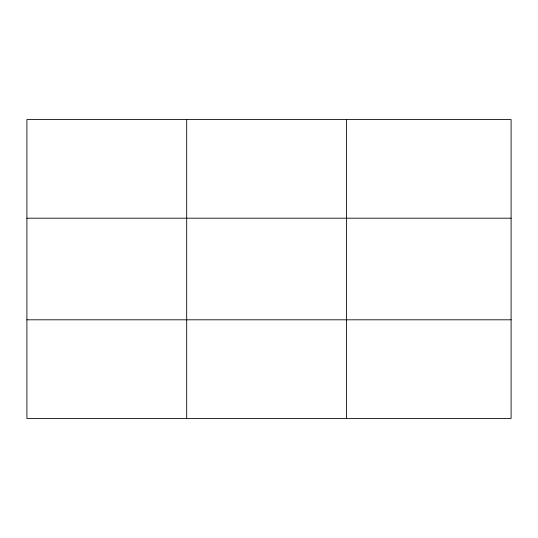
<?xml version="1.0" encoding="UTF-8"?>
<svg xmlns="http://www.w3.org/2000/svg" width="538" height="538" viewBox="0 0 538 538"><rect width="100%" height="100%" fill="white"/><g stroke="black" fill="none" stroke-linecap="round" stroke-linejoin="round"><path stroke-width="0.81" d="M186.686 418.43L186.686 119.571M346.472 418.43L346.472 119.571M511.1 218.193L511.1 119.571L26.9 119.571L26.9 418.43L511.1 418.43L511.1 218.193L26.9 218.193M26.9 319.807L511.1 319.807"/></g></svg>
